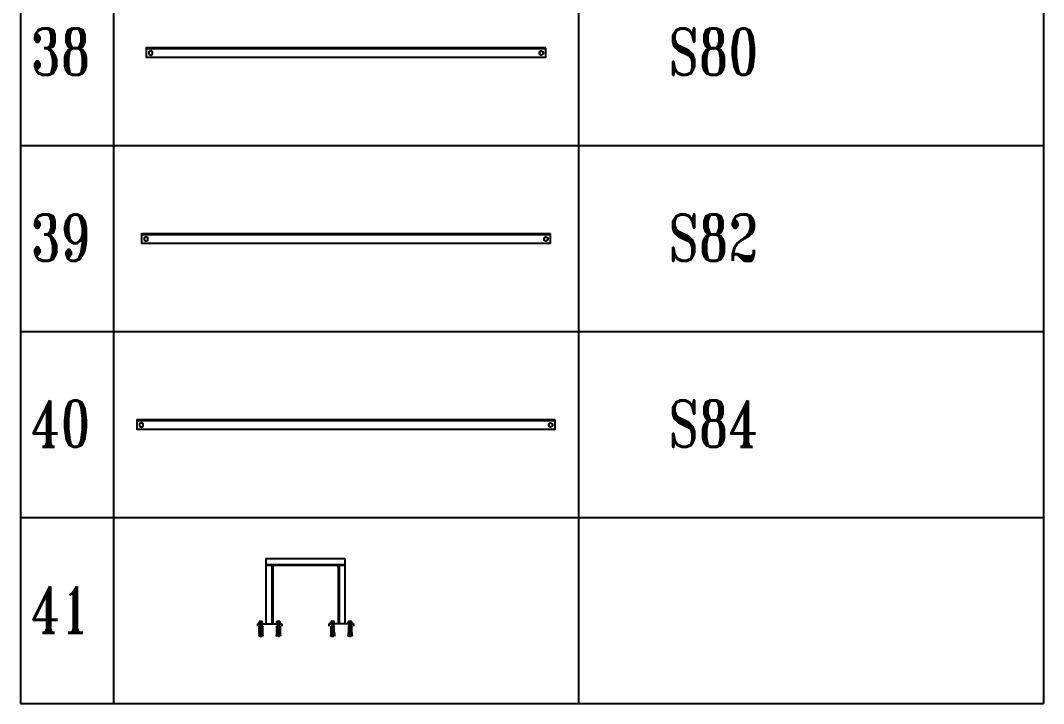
# Model space of a CAD drawing. Header units: millimetres. Extents: x -21221 to 1625077, y -149981 to 356550.
# Drawn here: x 266178 to 271678, y 129460 to 133132 of the extents above; entities that cross this region are included whole.
import ezdxf

# ---------------------------------------------------------------- set-up
doc = ezdxf.new("R2010")
doc.units = ezdxf.units.MM
doc.header["$LTSCALE"] = 1000
doc.header["$MEASUREMENT"] = 0
doc.linetypes.add('HIDDEN2', pattern=[0.1875, 0.125, -0.0625])
doc.layers.get('0').update_dxf_attribs({"linetype": 'CONTINUOUS'})
doc.layers.add('9- SUPPORT', color=9, linetype='CONTINUOUS')
doc.styles.add('SUPPORT', font='ROMANT.SHX', dxfattribs={"width": 0.75, "height": 250})

# ---------------------------------------------------------------- blocks, each defined once
blk = doc.blocks.new('S80')
at = {"color": 9, "linetype": 'HIDDEN2', "ltscale": 500}
blk.add_line((1075, 20), (-1075, 20), dxfattribs=at)
at = {"color": 9}
for points in [[(1075, 25), (-1075, 25), (-1075, -25), (1075, -25)], [(-1060.2, -8.9), (-1050, -14.8), (-1039.8, -8.9), (-1039.8, 2.9), (-1050, 8.8), (-1060.2, 2.9)], [(1060.2, -8.9), (1050, -14.8), (1039.8, -8.9), (1039.8, 2.9), (1050, 8.8), (1060.2, 2.9)]]:
    blk.add_lwpolyline(points, close=True, dxfattribs=at)
blk = doc.blocks.new('S82')
at = {"color": 9, "linetype": 'HIDDEN2', "ltscale": 500}
blk.add_line((1100, 20), (-1100, 20), dxfattribs=at)
at = {"color": 9}
for points in [[(1100, 25), (-1100, 25), (-1100, -25), (1100, -25)], [(-1085.2, -8.9), (-1075, -14.8), (-1064.8, -8.9), (-1064.8, 2.9), (-1075, 8.8), (-1085.2, 2.9)], [(1085.2, -8.9), (1075, -14.8), (1064.8, -8.9), (1064.8, 2.9), (1075, 8.8), (1085.2, 2.9)]]:
    blk.add_lwpolyline(points, close=True, dxfattribs=at)
blk = doc.blocks.new('S84')
at = {"color": 9, "linetype": 'HIDDEN2', "ltscale": 500}
blk.add_line((1125, 20), (-1125, 20), dxfattribs=at)
at = {"color": 9}
for points in [[(1125, 25), (-1125, 25), (-1125, -25), (1125, -25)], [(-1110.2, -8.9), (-1100, -14.8), (-1089.8, -8.9), (-1089.8, 2.9), (-1100, 8.8), (-1110.2, 2.9)], [(1110.2, -8.9), (1100, -14.8), (1089.8, -8.9), (1089.8, 2.9), (1100, 8.8), (1110.2, 2.9)]]:
    blk.add_lwpolyline(points, close=True, dxfattribs=at)
blk = doc.blocks.new('A$C5E381517')
at = {"layer": '9- SUPPORT'}
for p, q in [((-212.5, 31.3), (-212.5, -318.7)), ((-212.5, 31.3), (212.5, 31.3)), ((-212.5, 0), (212.5, 0)), ((212.5, 31.3), (212.5, -318.7)), ((212.5, -6.2), (-212.5, -6.2)), ((-181.2, -6.2), (-181.2, -318.7)), ((-175, -6.2), (-175, -318.7)), ((175, -6.2), (175, -318.7)), ((175, -6.2), (175, -318.7)), ((181.2, -6.2), (181.2, -318.7)), ((181.2, -6.2), (181.2, -318.7)), ((-257.8, -318.7), (-257.8, -331.2)), ((-257.8, -318.7), (-126.3, -318.7)), ((-248.9, -315.1), (-248.9, -307.8)), ((-246.5, -315.1), (-248.9, -315.1)), ((-233, -306.6), (-246.7, -306.6)), ((-233.3, -315.1), (-246.5, -315.1)), ((-245.7, -316), (-245.7, -330.3)), ((-245.7, -316.3), (-245.7, -316.3)), ((-245.7, -316.3), (-245.7, -316.3)), ((-244.4, -315.1), (-244.4, -307.8)), ((-239.9, -301.8), (-239.9, -390.2)), ((-235.4, -315.1), (-235.4, -307.8)), ((-234.1, -316), (-234.1, -330.3)), ((-230.9, -315.1), (-233.3, -315.1)), ((-230.9, -315.1), (-230.9, -307.8)), ((-154.6, -315.1), (-154.6, -307.8)), ((-152.2, -315.1), (-154.6, -315.1)), ((-138.7, -306.6), (-152.4, -306.6)), ((-139, -315.1), (-152.2, -315.1)), ((-151.4, -316), (-151.4, -330.3)), ((-151.4, -316.3), (-151.4, -316.3)), ((-151.4, -316.3), (-151.4, -316.3)), ((-150.1, -315.1), (-150.1, -307.8)), ((-145.6, -301.8), (-145.6, -390.2)), ((-141.1, -315.1), (-141.1, -307.8)), ((-139.8, -316), (-139.8, -330.3)), ((-136.6, -315.1), (-139, -315.1)), ((-136.6, -315.1), (-136.6, -307.8)), ((-126.3, -318.7), (-126.3, -331.2)), ((257.8, -318.7), (126.3, -318.7)), ((126.3, -318.7), (126.3, -331.2)), ((136.6, -315.1), (136.6, -307.8)), ((136.6, -315.1), (139, -315.1)), ((138.7, -306.6), (152.4, -306.6)), ((139, -315.1), (152.2, -315.1)), ((139.8, -316), (139.8, -330.3)), ((141.1, -315.1), (141.1, -307.8)), ((145.6, -301.8), (145.6, -390.2)), ((150.1, -315.1), (150.1, -307.8)), ((151.4, -316), (151.4, -330.3)), ((151.4, -316.3), (151.4, -316.3)), ((151.4, -316.3), (151.4, -316.3)), ((152.2, -315.1), (154.6, -315.1)), ((154.6, -315.1), (154.6, -307.8)), ((230.9, -315.1), (230.9, -307.8)), ((230.9, -315.1), (233.3, -315.1)), ((233, -306.6), (246.7, -306.6)), ((233.3, -315.1), (246.5, -315.1)), ((234.1, -316), (234.1, -330.3)), ((235.4, -315.1), (235.4, -307.8)), ((239.9, -301.8), (239.9, -390.2)), ((244.4, -315.1), (244.4, -307.8)), ((245.7, -316), (245.7, -330.3)), ((245.7, -316.3), (245.7, -316.3)), ((245.7, -316.3), (245.7, -316.3)), ((246.5, -315.1), (248.9, -315.1)), ((248.9, -315.1), (248.9, -307.8)), ((257.8, -318.7), (257.8, -331.2)), ((-249.7, -375.7), (-251.3, -384.7)), ((-251.3, -384.7), (-247.9, -381.2)), ((-249.3, -372), (-250.1, -375.7)), ((-229.7, -375.7), (-250.1, -375.7)), ((-248.9, -368.3), (-249.7, -372)), ((-230.1, -372), (-249.7, -372)), ((-248.4, -364.6), (-249.3, -368.3)), ((-249.3, -368.3), (-230.5, -368.3)), ((-230.9, -331.2), (-248.9, -331.2)), ((-248.9, -364.6), (-248.9, -331.2)), ((-230.9, -364.6), (-248.9, -364.6)), ((-230.9, -368.3), (-248.9, -368.3)), ((-247.9, -381.2), (-244.3, -383.9)), ((-244.8, -364.6), (-246.4, -384.1)), ((-234.1, -330.3), (-245.7, -331.1)), ((-234.1, -330.3), (-245.7, -330.3)), ((-244.8, -330.3), (-245.7, -331.1)), ((-245.7, -331.1), (-244.8, -331.9)), ((-234.1, -331.9), (-245.7, -332.7)), ((-244.8, -331.9), (-245.7, -332.7)), ((-245.7, -332.7), (-244.8, -333.6)), ((-234.1, -333.6), (-245.7, -334.4)), ((-244.8, -333.6), (-245.7, -334.4)), ((-245.7, -334.4), (-244.8, -335.2)), ((-234.1, -335.2), (-245.7, -336)), ((-244.8, -335.2), (-245.7, -336)), ((-245.7, -336), (-244.8, -336.8)), ((-234.1, -336.8), (-245.7, -337.6)), ((-244.8, -336.8), (-245.7, -337.6)), ((-245.7, -337.6), (-244.8, -338.5)), ((-234.1, -338.5), (-245.7, -339.3)), ((-244.8, -338.5), (-245.7, -339.3)), ((-245.7, -339.3), (-244.8, -340.1)), ((-234.1, -340.1), (-245.7, -340.9)), ((-244.8, -340.1), (-245.7, -340.9)), ((-245.7, -340.9), (-244.8, -341.7)), ((-234.1, -341.7), (-245.7, -342.5)), ((-244.8, -341.7), (-245.7, -342.5)), ((-245.7, -342.5), (-244.8, -343.4)), ((-234.1, -343.4), (-245.7, -344.2)), ((-244.8, -343.4), (-245.7, -344.2)), ((-245.7, -344.2), (-244.8, -345)), ((-234.1, -345), (-245.7, -345.8)), ((-244.8, -345), (-245.7, -345.8)), ((-245.7, -345.8), (-244.8, -346.6)), ((-234.9, -331.1), (-244.8, -331.9)), ((-234.9, -332.7), (-244.8, -333.6)), ((-234.9, -334.4), (-244.8, -335.2)), ((-234.9, -336), (-244.8, -336.8)), ((-234.9, -337.6), (-244.8, -338.5)), ((-234.9, -339.3), (-244.8, -340.1)), ((-234.9, -340.9), (-244.8, -341.7)), ((-234.9, -342.5), (-244.8, -343.4)), ((-234.9, -344.2), (-244.8, -345)), ((-234.9, -345.8), (-244.8, -346.6)), ((-244.8, -346.6), (-234.9, -346.6)), ((-244.8, -346.6), (-244.8, -363.4)), ((-244.8, -363.4), (-244.8, -364.6)), ((-244.3, -383.9), (-241.9, -379.2)), ((-235.7, -362.6), (-244, -362.6)), ((-241.9, -379.2), (-240.3, -359.2)), ((-239.4, -359.2), (-240.3, -359.2)), ((-237.8, -379.2), (-239.4, -359.2)), ((-235.4, -383.9), (-237.8, -379.2)), ((-231.9, -381.2), (-235.4, -383.9)), ((-234.1, -330.3), (-234.9, -331.1)), ((-234.9, -331.1), (-234.1, -331.9)), ((-234.1, -331.9), (-234.9, -332.7)), ((-234.9, -332.7), (-234.1, -333.6)), ((-234.1, -333.6), (-234.9, -334.4)), ((-234.9, -334.4), (-234.1, -335.2)), ((-234.1, -335.2), (-234.9, -336)), ((-234.9, -336), (-234.1, -336.8)), ((-234.1, -336.8), (-234.9, -337.6)), ((-234.9, -337.6), (-234.1, -338.5)), ((-234.1, -338.5), (-234.9, -339.3)), ((-234.9, -339.3), (-234.1, -340.1)), ((-234.1, -340.1), (-234.9, -340.9)), ((-234.9, -340.9), (-234.1, -341.7)), ((-234.1, -341.7), (-234.9, -342.5)), ((-234.9, -342.5), (-234.1, -343.4)), ((-234.1, -343.4), (-234.9, -344.2)), ((-234.9, -344.2), (-234.1, -345)), ((-234.1, -345), (-234.9, -345.8)), ((-234.9, -345.8), (-234.9, -346.6)), ((-234.9, -346.6), (-234.9, -364.6)), ((-234.9, -363.4), (-234.9, -364.6)), ((-234.9, -364.6), (-233.4, -384.1)), ((-234.1, -330.3), (-234.1, -330.3)), ((-228.5, -384.7), (-231.9, -381.2)), ((-231.3, -364.6), (-230.5, -368.3)), ((-230.9, -331.2), (-230.9, -364.6)), ((-230.9, -368.3), (-230.1, -372)), ((-230.5, -372), (-229.7, -375.7)), ((-230.1, -375.7), (-228.5, -384.7)), ((-155.4, -375.7), (-157, -384.7)), ((-157, -384.7), (-153.6, -381.2)), ((-155, -372), (-155.8, -375.7)), ((-135.4, -375.7), (-155.8, -375.7)), ((-154.6, -368.3), (-155.4, -372)), ((-135.8, -372), (-155.4, -372)), ((-154.2, -364.6), (-155, -368.3)), ((-155, -368.3), (-136.2, -368.3)), ((-136.6, -331.2), (-154.6, -331.2)), ((-154.6, -364.6), (-154.6, -331.2)), ((-136.6, -364.6), (-154.6, -364.6)), ((-136.6, -368.3), (-154.6, -368.3)), ((-153.6, -381.2), (-150, -383.9)), ((-150.6, -364.6), (-152.1, -384.1)), ((-139.8, -330.3), (-151.4, -331.1)), ((-139.8, -330.3), (-151.4, -330.3)), ((-150.6, -330.3), (-151.4, -331.1)), ((-151.4, -331.1), (-150.6, -331.9)), ((-139.8, -331.9), (-151.4, -332.7)), ((-150.6, -331.9), (-151.4, -332.7)), ((-151.4, -332.7), (-150.6, -333.6)), ((-139.8, -333.6), (-151.4, -334.4)), ((-150.6, -333.6), (-151.4, -334.4)), ((-151.4, -334.4), (-150.6, -335.2)), ((-139.8, -335.2), (-151.4, -336)), ((-150.6, -335.2), (-151.4, -336)), ((-151.4, -336), (-150.6, -336.8)), ((-139.8, -336.8), (-151.4, -337.6)), ((-150.6, -336.8), (-151.4, -337.6)), ((-151.4, -337.6), (-150.6, -338.5)), ((-139.8, -338.5), (-151.4, -339.3)), ((-150.6, -338.5), (-151.4, -339.3)), ((-151.4, -339.3), (-150.6, -340.1)), ((-139.8, -340.1), (-151.4, -340.9)), ((-150.6, -340.1), (-151.4, -340.9)), ((-151.4, -340.9), (-150.6, -341.7)), ((-139.8, -341.7), (-151.4, -342.5)), ((-150.6, -341.7), (-151.4, -342.5)), ((-151.4, -342.5), (-150.6, -343.4)), ((-139.8, -343.4), (-151.4, -344.2)), ((-150.6, -343.4), (-151.4, -344.2)), ((-151.4, -344.2), (-150.6, -345)), ((-139.8, -345), (-151.4, -345.8)), ((-150.6, -345), (-151.4, -345.8)), ((-151.4, -345.8), (-150.6, -346.6)), ((-140.6, -331.1), (-150.6, -331.9)), ((-140.6, -332.7), (-150.6, -333.6)), ((-140.6, -334.4), (-150.6, -335.2)), ((-140.6, -336), (-150.6, -336.8)), ((-140.6, -337.6), (-150.6, -338.5)), ((-140.6, -339.3), (-150.6, -340.1)), ((-140.6, -340.9), (-150.6, -341.7)), ((-140.6, -342.5), (-150.6, -343.4)), ((-140.6, -344.2), (-150.6, -345)), ((-140.6, -345.8), (-150.6, -346.6)), ((-150.6, -346.6), (-140.6, -346.6)), ((-150.6, -346.6), (-150.6, -363.4)), ((-150.6, -363.4), (-150.6, -364.6)), ((-150, -383.9), (-147.6, -379.2)), ((-141.4, -362.6), (-149.7, -362.6)), ((-147.6, -379.2), (-146, -359.2)), ((-145.1, -359.2), (-146, -359.2)), ((-143.5, -379.2), (-145.1, -359.2)), ((-141.2, -383.9), (-143.5, -379.2)), ((-137.6, -381.2), (-141.2, -383.9)), ((-139.8, -330.3), (-140.6, -331.1)), ((-140.6, -331.1), (-139.8, -331.9)), ((-139.8, -331.9), (-140.6, -332.7)), ((-140.6, -332.7), (-139.8, -333.6)), ((-139.8, -333.6), (-140.6, -334.4)), ((-140.6, -334.4), (-139.8, -335.2)), ((-139.8, -335.2), (-140.6, -336)), ((-140.6, -336), (-139.8, -336.8)), ((-139.8, -336.8), (-140.6, -337.6)), ((-140.6, -337.6), (-139.8, -338.5)), ((-139.8, -338.5), (-140.6, -339.3)), ((-140.6, -339.3), (-139.8, -340.1)), ((-139.8, -340.1), (-140.6, -340.9)), ((-140.6, -340.9), (-139.8, -341.7)), ((-139.8, -341.7), (-140.6, -342.5)), ((-140.6, -342.5), (-139.8, -343.4)), ((-139.8, -343.4), (-140.6, -344.2)), ((-140.6, -344.2), (-139.8, -345)), ((-139.8, -345), (-140.6, -345.8)), ((-140.6, -345.8), (-140.6, -346.6)), ((-140.6, -346.6), (-140.6, -364.6)), ((-140.6, -363.4), (-140.6, -364.6)), ((-140.6, -364.6), (-139.1, -384.1)), ((-139.8, -330.3), (-139.8, -330.3)), ((-134.2, -384.7), (-137.6, -381.2)), ((-137, -364.6), (-136.2, -368.3)), ((-136.6, -331.2), (-136.6, -364.6)), ((-136.6, -368.3), (-135.8, -372)), ((-136.2, -372), (-135.4, -375.7)), ((-135.8, -375.7), (-134.2, -384.7)), ((135.8, -375.7), (134.2, -384.7)), ((134.2, -384.7), (137.6, -381.2)), ((136.2, -372), (135.4, -375.7)), ((135.4, -375.7), (155.8, -375.7)), ((136.6, -368.3), (135.8, -372)), ((135.8, -372), (155.4, -372)), ((137, -364.6), (136.2, -368.3)), ((155, -368.3), (136.2, -368.3)), ((136.6, -331.2), (154.6, -331.2)), ((136.6, -331.2), (136.6, -364.6)), ((136.6, -364.6), (154.6, -364.6)), ((136.6, -368.3), (154.6, -368.3)), ((137.6, -381.2), (141.2, -383.9)), ((140.6, -364.6), (139.1, -384.1)), ((139.8, -330.3), (151.4, -331.1)), ((139.8, -330.3), (151.4, -330.3)), ((139.8, -330.3), (140.6, -331.1)), ((139.8, -330.3), (139.8, -330.3)), ((140.6, -331.1), (139.8, -331.9)), ((139.8, -331.9), (151.4, -332.7)), ((139.8, -331.9), (140.6, -332.7)), ((140.6, -332.7), (139.8, -333.6)), ((139.8, -333.6), (151.4, -334.4)), ((139.8, -333.6), (140.6, -334.4)), ((140.6, -334.4), (139.8, -335.2)), ((139.8, -335.2), (151.4, -336)), ((139.8, -335.2), (140.6, -336)), ((140.6, -336), (139.8, -336.8)), ((139.8, -336.8), (151.4, -337.6)), ((139.8, -336.8), (140.6, -337.6)), ((140.6, -337.6), (139.8, -338.5)), ((139.8, -338.5), (151.4, -339.3)), ((139.8, -338.5), (140.6, -339.3)), ((140.6, -339.3), (139.8, -340.1)), ((139.8, -340.1), (151.4, -340.9)), ((139.8, -340.1), (140.6, -340.9)), ((140.6, -340.9), (139.8, -341.7)), ((139.8, -341.7), (151.4, -342.5)), ((139.8, -341.7), (140.6, -342.5)), ((140.6, -342.5), (139.8, -343.4)), ((139.8, -343.4), (151.4, -344.2)), ((139.8, -343.4), (140.6, -344.2)), ((140.6, -344.2), (139.8, -345)), ((139.8, -345), (151.4, -345.8)), ((139.8, -345), (140.6, -345.8)), ((140.6, -331.1), (150.6, -331.9)), ((140.6, -332.7), (150.6, -333.6)), ((140.6, -334.4), (150.6, -335.2)), ((140.6, -336), (150.6, -336.8)), ((140.6, -337.6), (150.6, -338.5)), ((140.6, -339.3), (150.6, -340.1)), ((140.6, -340.9), (150.6, -341.7)), ((140.6, -342.5), (150.6, -343.4)), ((140.6, -344.2), (150.6, -345)), ((140.6, -345.8), (150.6, -346.6)), ((140.6, -345.8), (140.6, -346.6)), ((150.6, -346.6), (140.6, -346.6)), ((140.6, -346.6), (140.6, -364.6)), ((140.6, -363.4), (140.6, -364.6)), ((141.2, -383.9), (143.5, -379.2)), ((141.4, -362.6), (149.7, -362.6)), ((143.5, -379.2), (145.1, -359.2)), ((145.1, -359.2), (146, -359.2)), ((147.6, -379.2), (146, -359.2)), ((150, -383.9), (147.6, -379.2)), ((153.6, -381.2), (150, -383.9)), ((150.6, -330.3), (151.4, -331.1)), ((151.4, -331.1), (150.6, -331.9)), ((150.6, -331.9), (151.4, -332.7)), ((151.4, -332.7), (150.6, -333.6)), ((150.6, -333.6), (151.4, -334.4)), ((151.4, -334.4), (150.6, -335.2)), ((150.6, -335.2), (151.4, -336)), ((151.4, -336), (150.6, -336.8)), ((150.6, -336.8), (151.4, -337.6)), ((151.4, -337.6), (150.6, -338.5)), ((150.6, -338.5), (151.4, -339.3)), ((151.4, -339.3), (150.6, -340.1)), ((150.6, -340.1), (151.4, -340.9)), ((151.4, -340.9), (150.6, -341.7)), ((150.6, -341.7), (151.4, -342.5)), ((151.4, -342.5), (150.6, -343.4)), ((150.6, -343.4), (151.4, -344.2)), ((151.4, -344.2), (150.6, -345)), ((150.6, -345), (151.4, -345.8)), ((151.4, -345.8), (150.6, -346.6)), ((150.6, -346.6), (150.6, -363.4)), ((150.6, -363.4), (150.6, -364.6)), ((150.6, -364.6), (152.1, -384.1)), ((157, -384.7), (153.6, -381.2)), ((154.2, -364.6), (155, -368.3)), ((154.6, -364.6), (154.6, -331.2)), ((154.6, -368.3), (155.4, -372)), ((155, -372), (155.8, -375.7)), ((155.4, -375.7), (157, -384.7)), ((230.1, -375.7), (228.5, -384.7)), ((228.5, -384.7), (231.9, -381.2)), ((230.5, -372), (229.7, -375.7)), ((229.7, -375.7), (250.1, -375.7)), ((230.9, -368.3), (230.1, -372)), ((230.1, -372), (249.7, -372)), ((231.3, -364.6), (230.5, -368.3)), ((249.3, -368.3), (230.5, -368.3)), ((230.9, -331.2), (248.9, -331.2)), ((230.9, -331.2), (230.9, -364.6)), ((230.9, -364.6), (248.9, -364.6)), ((230.9, -368.3), (248.9, -368.3)), ((231.9, -381.2), (235.4, -383.9)), ((234.9, -364.6), (233.4, -384.1)), ((234.1, -330.3), (245.7, -331.1)), ((234.1, -330.3), (245.7, -330.3)), ((234.1, -330.3), (234.9, -331.1)), ((234.1, -330.3), (234.1, -330.3)), ((234.9, -331.1), (234.1, -331.9)), ((234.1, -331.9), (245.7, -332.7)), ((234.1, -331.9), (234.9, -332.7)), ((234.9, -332.7), (234.1, -333.6)), ((234.1, -333.6), (245.7, -334.4)), ((234.1, -333.6), (234.9, -334.4)), ((234.9, -334.4), (234.1, -335.2)), ((234.1, -335.2), (245.7, -336)), ((234.1, -335.2), (234.9, -336)), ((234.9, -336), (234.1, -336.8)), ((234.1, -336.8), (245.7, -337.6)), ((234.1, -336.8), (234.9, -337.6)), ((234.9, -337.6), (234.1, -338.5)), ((234.1, -338.5), (245.7, -339.3)), ((234.1, -338.5), (234.9, -339.3)), ((234.9, -339.3), (234.1, -340.1)), ((234.1, -340.1), (245.7, -340.9)), ((234.1, -340.1), (234.9, -340.9)), ((234.9, -340.9), (234.1, -341.7)), ((234.1, -341.7), (245.7, -342.5)), ((234.1, -341.7), (234.9, -342.5)), ((234.9, -342.5), (234.1, -343.4)), ((234.1, -343.4), (245.7, -344.2)), ((234.1, -343.4), (234.9, -344.2)), ((234.9, -344.2), (234.1, -345)), ((234.1, -345), (245.7, -345.8)), ((234.1, -345), (234.9, -345.8)), ((234.9, -331.1), (244.8, -331.9)), ((234.9, -332.7), (244.8, -333.6)), ((234.9, -334.4), (244.8, -335.2)), ((234.9, -336), (244.8, -336.8)), ((234.9, -337.6), (244.8, -338.5)), ((234.9, -339.3), (244.8, -340.1)), ((234.9, -340.9), (244.8, -341.7)), ((234.9, -342.5), (244.8, -343.4)), ((234.9, -344.2), (244.8, -345)), ((234.9, -345.8), (244.8, -346.6)), ((234.9, -345.8), (234.9, -346.6)), ((244.8, -346.6), (234.9, -346.6)), ((234.9, -346.6), (234.9, -364.6)), ((234.9, -363.4), (234.9, -364.6)), ((235.4, -383.9), (237.8, -379.2)), ((235.7, -362.6), (244, -362.6)), ((237.8, -379.2), (239.4, -359.2)), ((239.4, -359.2), (240.3, -359.2)), ((241.9, -379.2), (240.3, -359.2)), ((244.3, -383.9), (241.9, -379.2)), ((247.9, -381.2), (244.3, -383.9)), ((244.8, -330.3), (245.7, -331.1)), ((245.7, -331.1), (244.8, -331.9)), ((244.8, -331.9), (245.7, -332.7)), ((245.7, -332.7), (244.8, -333.6)), ((244.8, -333.6), (245.7, -334.4)), ((245.7, -334.4), (244.8, -335.2)), ((244.8, -335.2), (245.7, -336)), ((245.7, -336), (244.8, -336.8)), ((244.8, -336.8), (245.7, -337.6)), ((245.7, -337.6), (244.8, -338.5)), ((244.8, -338.5), (245.7, -339.3)), ((245.7, -339.3), (244.8, -340.1)), ((244.8, -340.1), (245.7, -340.9)), ((245.7, -340.9), (244.8, -341.7)), ((244.8, -341.7), (245.7, -342.5)), ((245.7, -342.5), (244.8, -343.4)), ((244.8, -343.4), (245.7, -344.2)), ((245.7, -344.2), (244.8, -345)), ((244.8, -345), (245.7, -345.8)), ((245.7, -345.8), (244.8, -346.6)), ((244.8, -346.6), (244.8, -363.4)), ((244.8, -363.4), (244.8, -364.6)), ((244.8, -364.6), (246.4, -384.1)), ((251.3, -384.7), (247.9, -381.2)), ((248.4, -364.6), (249.3, -368.3)), ((248.9, -364.6), (248.9, -331.2)), ((248.9, -368.3), (249.7, -372)), ((249.3, -372), (250.1, -375.7)), ((249.7, -375.7), (251.3, -384.7))]:
    blk.add_line(p, q, dxfattribs=at)
for centre, radius, start, end in [((-246.6, -309.2, 49570), 2.67, 32.6685, 147.3315), ((-246.5, -316, 49570), 0.817, 0, 90), ((-239.9, -315.4, 49570), 8.85, 59.4898, 120.5102), ((-233.1, -309.2, 49570), 2.67, 32.6685, 147.3315), ((-233.3, -316, 49570), 0.817, 90, 180), ((-152.3, -309.2, 49569.9), 2.67, 32.6685, 147.3315), ((-152.2, -316, 49569.9), 0.817, 0, 90), ((-145.6, -315.4, 49569.9), 8.85, 59.4898, 120.5102), ((-138.9, -309.2, 49569.9), 2.67, 32.6685, 147.3315), ((-139, -316, 49569.9), 0.817, 90, 180), ((138.9, -309.2, 49569.9), 2.67, 32.6685, 147.3315), ((139, -316, 49569.9), 0.817, 0, 90), ((145.6, -315.4, 49569.9), 8.85, 59.4898, 120.5102), ((152.3, -309.2, 49569.9), 2.67, 32.6685, 147.3315), ((152.2, -316, 49569.9), 0.817, 90, 180), ((233.1, -309.2, 49570), 2.67, 32.6685, 147.3315), ((233.3, -316, 49570), 0.817, 0, 90), ((239.9, -315.4, 49570), 8.85, 59.4898, 120.5102), ((246.6, -309.2, 49570), 2.67, 32.6685, 147.3315), ((246.5, -316, 49570), 0.817, 90, 180), ((-245.5, -384.1, 49570), 0.817, 175.5423, 249.2033), ((-244, -363.4, 49570), 0.817, 90, 180), ((-235.7, -363.4, 49570), 0.817, 0, 90), ((-234.2, -384.1, 49570), 0.817, 290.7967, 4.4577), ((-151.3, -384.1, 49569.9), 0.817, 175.5423, 249.2033), ((-149.7, -363.4, 49569.9), 0.817, 90, 180), ((-141.4, -363.4, 49569.9), 0.817, 0, 90), ((-139.9, -384.1, 49569.9), 0.817, 290.7967, 4.4577), ((139.9, -384.1, 49569.9), 0.817, 175.5423, 249.2033), ((141.4, -363.4, 49569.9), 0.817, 90, 180), ((149.7, -363.4, 49569.9), 0.817, 0, 90), ((151.3, -384.1, 49569.9), 0.817, 290.7967, 4.4577), ((234.2, -384.1, 49570), 0.817, 175.5423, 249.2033), ((235.7, -363.4, 49570), 0.817, 90, 180), ((244, -363.4, 49570), 0.817, 0, 90), ((245.5, -384.1, 49570), 0.817, 290.7967, 4.4577)]:
    blk.add_arc(centre, radius, start, end, dxfattribs=at)

msp = doc.modelspace()

# ---------------------------------------------------------------- linework, layer by layer
for p, q in [((266178.4, 141460.3), (266178.4, 129460.3)), ((266678.4, 141460.3), (266678.4, 129460.3)), ((269178.4, 141460.3), (269178.4, 129460.3)), ((271678.4, 141460.3), (271678.4, 129460.3)), ((266178.4, 132460.3), (271678.4, 132460.3)), ((266178.4, 131460.3), (271678.4, 131460.3)), ((266178.4, 130460.3), (271678.4, 130460.3)), ((266178.4, 129460.3), (271678.4, 129460.3))]:
    msp.add_line(p, q)

# ---------------------------------------------------------------- block references
for name, p in [('S80', (267928.4, 132960.3)), ('S82', (267928.4, 131960.3)), ('S84', (267928.4, 130960.3)), ('A$C5E381517', (267710.5, 130208))]:
    msp.add_blockref(name, p)

# ---------------------------------------------------------------- texts
at = {"color": 4, "ltscale": 50, "style": 'SUPPORT', "width": 0.75}
for s, p in [('38', (266233.1, 132839.7)), ('S80', (269663.2, 132839.7)), ('39', (266233.1, 131839.7)), ('S82', (269663.2, 131839.7)), ('40', (266233.1, 130839.7)), ('S84', (269663.2, 130839.7)), ('41', (266233.1, 129839.7))]:
    msp.add_text(s, height=250, dxfattribs=at).set_placement(p)

doc.saveas('drawing.dxf')
